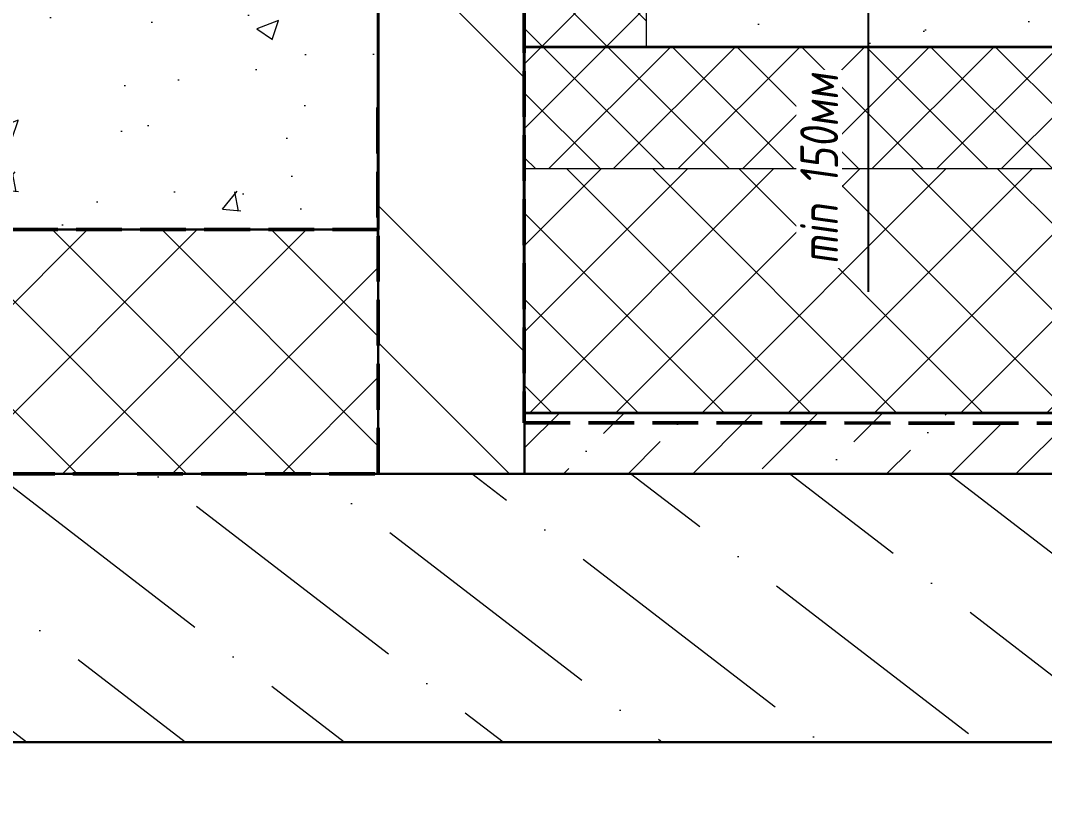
# Model space of a CAD drawing. Header units: millimetres. Extents: x 77165 to 11476408, y -193619 to 427745.
# Drawn here: x 399181 to 400859, y 353111 to 354412 of the extents above; entities that cross this region are included whole.
import ezdxf
from ezdxf import colors
from ezdxf.entities.mleader import LeaderData, LeaderLine
from ezdxf.math import Vec2, Vec3

# ---------------------------------------------------------------- set-up
doc = ezdxf.new("R2010")
doc.units = ezdxf.units.MM
doc.linetypes.add('ГОСТ 2.303 4', pattern=[7, 5, -2, 0])
doc.layers.get('Defpoints').update_dxf_attribs({"color": 3})
doc.layers.add('АР_Кровельный аэратор', color=250, linetype='Continuous')
for name, color, linetype, lineweight in [('АР_Перегородки_кирпич', 244, 'Continuous', 20), ('АР_Перегородки_кирпич_Штрих', 244, 'Continuous', 5), ('АР_Перекрытие', 250, 'Continuous', 30), ('АР_Штриховка', 253, 'Continuous', 13), ('СПДС_СИМВОЛЫ', 7, 'Continuous', 25), ('Штриховка', 253, 'Continuous', 13)]:
    doc.layers.add(name, color=color, linetype=linetype, lineweight=lineweight)
doc.styles.add('Архитект', font='isocpeur.ttf', dxfattribs={"width": 0.8, "oblique": 8})
doc.styles.add('Архитектурный размер', font='isocpeur.ttf', dxfattribs={"width": 0.8, "oblique": 8})
doc.dimstyles.new('R_50', dxfattribs={"dimtxt": 200, "dimasz": 75, "dimexe": 50, "dimexo": 50, "dimgap": 50, "dimtad": 1, "dimdec": 0, "dimzin": 0, "dimdsep": 46, "dimtxsty": 'Архитектурный размер', "dimblk": 'OBLIQUE', "dimcen": 0, "dimdle": 50, "dimclrd": 256, "dimclre": 256, "dimclrt": 256, "dimadec": 0, "dimazin": 0, "dimtm": 1e-09, "dimtfac": 2, "dimtdec": 0, "dimtmove": 1, "dimatfit": 3, "dimfxl": 1, "dimtvp": 3, "dimtfill": 1, "dimtolj": 1, "dimtzin": 0, "dimarcsym": 0})
pattern_1 = [(45, (524486.054, 420330.025), (-52.980022, 52.980022), []), (135, (524486.054, 420330.025), (-52.980022, -52.980022), [])]

# ---------------------------------------------------------------- blocks, each defined once
blk = doc.blocks.new('_Oblique')
at = {"color": 0, "linetype": 'ByBlock', "lineweight": -2}
blk.add_line((-0.5, -0.5), (0.5, 0.5), dxfattribs=at)
blk = doc.blocks.new('*D1531')
at = {"layer": 'Defpoints', "color": 0, "transparency": 16777216}
for p in [(400247, 355107.4), (400571, 354694.7), (400796.4, 354694.7)]:
    blk.add_point(p, dxfattribs=at)
at = {"layer": 'АР_Кровельный аэратор', "lineweight": -2, "transparency": 16777216}
for p, q in [((400571, 355157.4), (400571, 354644.7)), ((400297, 355107.4), (400621, 355107.4)), ((400746.4, 354694.7), (400521, 354694.7)), ((400571, 353967.4), (400571, 354694.7))]:
    blk.add_line(p, q, dxfattribs=at)
at = {"layer": 'АР_Кровельный аэратор', "lineweight": -2, "transparency": 16777216, "xscale": 75, "yscale": 75, "zscale": 75}
for p, rotation in [((400571, 355107.4), 90), ((400571, 354694.7), 270)]:
    blk.add_blockref('_Oblique', p, dxfattribs=dict(at, rotation=rotation))
at = {"layer": 'АР_Кровельный аэратор', "lineweight": 15, "transparency": 16777216, "insert": (400490, 354168.6), "char_height": 62, "attachment_point": 5, "rotation": 90, "style": 'Архитектурный размер', "bg_fill": 3, "box_fill_scale": 1.1, "bg_fill_color": 256, "bg_fill_true_color": 13158600, "bg_fill_transparency": 0}
blk.add_mtext('\\A1;min 150мм', dxfattribs=at)

msp = doc.modelspace()

# ---------------------------------------------------------------- hatches: boundary and pattern name
at = {"layer": 'АР_Кровельный аэратор', "lineweight": 15}
h = msp.add_hatch(dxfattribs=at)
h.set_pattern_fill('AR-CONC', color=256, scale=2)
h.set_pattern_definition([(50, (-1317404.05, -59231.33), (364.36934, -31.87817), [38.1, -419.1]), (355, (-1317404.05, -59231.33), (-70.48684, 382.11369), [30.48, -335.28117]), (100.451445, (-1317373.7, -59234), (293.882494, 350.235504), [32.38002, -356.18049]), (46.1842, (-1317404.05, -59129.73), (542.15808, -84.08466), [57.15, -628.65]), (96.635558, (-1317358.9, -59136.74), (474.80827, 494.85225), [48.57005, -534.27122]), (351.18415, (-1317404.05, -59129.73), (474.80827, 494.85225), [45.71993, -502.91946]), (21, (-1317353.25, -59155.13), (303.22878, -204.530396), [38.1, -419.1]), (326, (-1317353.25, -59155.13), (123.60406, 368.37593), [30.48, -335.28]), (71.451445, (-1317328, -59172.17), (426.83284, 163.84554), [32.38002, -356.179875]), (37.5, (-1317404.05, -59231.33), (6.1772065, 169.110078), [0, -331.216, 0, -340.36, 0, -336.55]), (7.5, (-1317404.05, -59231.33), (133.639325, 200.36115), [0, -194.056, 0, -323.596, 0, -128.27]), (327.5, (-1317517.34, -59231.33), (271.18119, -11.457488), [0, -127, 0, -396.24, 0, -525.78]), (317.5, (-1317568.14, -59231.33), (296.258363, 50.852982), [0, -165.1, 0, -263.144, 0, -373.38])])
h.paths.add_polyline_path([(398006.99325, 354069.12732), (399767.69258, 354069.12732), (399767.69258, 354967.82847), (398006.99325, 354967.82847)])
h = msp.add_hatch(dxfattribs=at)
h.set_pattern_fill('AR-CONC', color=256, scale=2)
h.set_pattern_definition([(50, (-1315204.05, -59630.93), (364.36934, -31.87817), [38.1, -419.1]), (355, (-1315204.05, -59630.93), (-70.48684, 382.11369), [30.48, -335.28117]), (100.451445, (-1315173.7, -59633.6), (293.882494, 350.235504), [32.38002, -356.18049]), (46.1842, (-1315204.05, -59529.33), (542.15808, -84.08466), [57.15, -628.65]), (96.635558, (-1315158.9, -59536.34), (474.80827, 494.85225), [48.57005, -534.27122]), (351.18415, (-1315204.05, -59529.33), (474.80827, 494.85225), [45.71993, -502.91946]), (21, (-1315153.25, -59554.73), (303.22878, -204.530396), [38.1, -419.1]), (326, (-1315153.25, -59554.73), (123.60406, 368.37593), [30.48, -335.28]), (71.451445, (-1315128, -59571.77), (426.83284, 163.84554), [32.38002, -356.179875]), (37.5, (-1315204.05, -59630.93), (6.1772065, 169.110078), [0, -331.216, 0, -340.36, 0, -336.55]), (7.5, (-1315204.05, -59630.93), (133.639325, 200.36115), [0, -194.056, 0, -323.596, 0, -128.27]), (327.5, (-1315317.34, -59630.93), (271.18119, -11.457488), [0, -127, 0, -396.24, 0, -525.78]), (317.5, (-1315368.14, -59630.93), (296.258363, 50.852982), [0, -165.1, 0, -263.144, 0, -373.38])])
h.paths.add_polyline_path([(400206.99326, 354369.42694), (403327.00653, 354368.42794), (403327.00653, 354568.22811), (400206.99326, 354568.22811)])
at = {"layer": 'АР_Перегородки_кирпич', "lineweight": 15, "ltscale": 100, "true_color": 0xffffff, "transparency": 33554636}
h = msp.add_hatch(dxfattribs=at)
h.set_pattern_fill('ANSI37', scale=40)
h.set_pattern_definition([(45, (-1317404.05, -59231.33), (-89.802561, 89.802561), []), (135, (-1317404.05, -59231.33), (-89.802561, -89.802561), [])])
h.paths.add_polyline_path([(398006.99325, 353669.12732), (399767.19308, 353669.12732), (399767.44283, 354069.12732), (398007.243, 354069.12732)])
at = {"layer": 'АР_Перегородки_кирпич_Штрих', "lineweight": 15, "transparency": 33554687}
h = msp.add_hatch(dxfattribs=at)
h.set_pattern_fill('ANSI32', color=256, scale=50, angle=90, style=0)
h.set_pattern_definition([(135, (-1312744.3, -59231.33), (-336.7596, -336.7596), []), (135, (-1312744.3, -59006.8), (-336.7596, -336.7596), [])])
h.paths.add_polyline_path([(399767.19308, 355067.46878), (399767.19308, 353669.12732), (400007.19308, 353669.12732), (400007.19308, 355067.46878)])
at = {"layer": 'АР_Штриховка', "transparency": 33554559}
h = msp.add_hatch(dxfattribs=at)
h.set_pattern_fill('ANSI36', color=256, scale=50, angle=97.43388889)
h.set_pattern_definition([(142.433889, (-1316364.05, -59231.33), (-316.994321, 43.542487), [396.875, -79.375, 0, -79.375])])
h.paths.add_polyline_path([(397547.45284, 353669.12732), (397547.45284, 353229.12732), (403327.26624, 353229.12732), (403327.26624, 353669.12732)])
at = {"layer": 'Штриховка', "ltscale": 10}
h = msp.add_hatch(dxfattribs=at)
h.set_pattern_fill('НЕМЕТАЛЛИЧЕСКИЕ МАТЕРИАЛЫ', color=256, scale=29.970027, angle=180, pattern_type=2)
h.set_pattern_definition(pattern_1)
edge = h.paths.add_edge_path()
edge.add_line((400007.19308, 355063.96184), (400206.99326, 355063.96184))
edge.add_line((400006.30702, 355066.37745), (400007.19308, 354368.42794))
edge.add_line((400007.19308, 354368.42794), (400206.99326, 354368.42794))
edge.add_line((400206.99326, 354668.1282), (400206.99326, 354368.42794))
edge.add_line((400206.99326, 355067.46878), (400206.99326, 354668.1282))
h = msp.add_hatch(dxfattribs=at)
h.set_pattern_fill('НЕМЕТАЛЛИЧЕСКИЕ МАТЕРИАЛЫ', color=256, scale=29.970027, angle=180, pattern_type=2)
h.set_pattern_definition(pattern_1)
edge = h.paths.add_edge_path()
edge.add_line((400007.19308, 354368.42794), (400007.19308, 354168.62776))
edge.add_line((400206.99326, 354368.42794), (400007.19308, 354368.42794))
edge.add_line((403327.00653, 354368.42794), (400206.99326, 354368.42794))
edge.add_line((403327.00653, 354168.62776), (403327.00653, 354368.42794))
edge.add_line((403327.00653, 354168.62776), (400007.19308, 354168.62776))
at = {"layer": 'Штриховка', "ltscale": 75}
h = msp.add_hatch(dxfattribs=at)
h.set_pattern_fill('НЕМЕТАЛЛИЧЕСКИЕ МАТЕРИАЛЫ', color=256, scale=39.960035, angle=180, pattern_type=2)
h.set_pattern_definition([(45, (538770.75, 420330.02), (-70.64003, 70.64003), []), (135, (538770.75, 420330.02), (-70.64003, -70.64003), [])])
edge = h.paths.add_edge_path()
edge.add_line((400007.19308, 353973.82259), (400007.19308, 353769.02741))
edge.add_line((403327.00653, 354165.17917), (400007.19308, 353973.82259))
edge.add_line((403327.00653, 354165.17917), (403327.00653, 353769.02741))
edge.add_line((403327.00653, 353769.02741), (400007.19308, 353769.02741))
edge = h.paths.add_edge_path()
edge.add_line((403327.00653, 354168.62776), (400007.19308, 354168.62776))
edge.add_line((402005.19485, 354072.01809), (403327.00653, 354168.62776))
edge.add_line((402025.17486, 354067.02309), (402005.19485, 354072.01809))
edge.add_line((401985.21483, 354057.03308), (402025.17486, 354067.02309))
edge.add_line((402005.19485, 354052.03808), (401985.21483, 354057.03308))
edge.add_line((402005.19485, 354052.03808), (403327.00653, 354165.17917))
edge.add_line((403327.00653, 354165.17917), (400007.19308, 353973.82259))
edge.add_line((400007.19308, 354168.62776), (400007.19308, 353973.82259))
at = {"layer": 'Штриховка', "ltscale": 15}
h = msp.add_hatch(dxfattribs=at)
h.set_pattern_fill('БЕТОН И ИЗДЕЛИЯ ИЗ НЕГО', color=256, scale=29.970027, angle=180, pattern_type=2)
h.set_pattern_definition([(45, (524486.054, 420230.125), (39.735017, 145.69506), [187.312666, -40.459536, 0, -40.459536])])
edge = h.paths.add_edge_path()
edge.add_line((400007.19308, 353669.12732), (403327.00653, 353669.12732))
edge.add_line((403327.00653, 353768.02841), (403327.00653, 353669.12732))
edge.add_line((403327.00653, 353768.02841), (400007.19308, 353769.02741))
edge.add_line((400007.19308, 353769.02741), (400007.19308, 353669.12732))

# ---------------------------------------------------------------- linework, layer by layer
at = {"ltscale": 100}
msp.add_line((400007.19308, 353759.0374), (400007.19308, 354158.63775), dxfattribs=at)
at = {"layer": 'АР_Перегородки_кирпич', "lineweight": 30, "ltscale": 100}
msp.add_lwpolyline([(399767.19308, 355067.46878), (399767.19308, 353669.12732), (400007.19308, 353669.12732), (400007.19308, 355067.46878)], close=True, dxfattribs=at)
at = {"layer": 'АР_Перегородки_кирпич', "color": 7, "lineweight": 15, "ltscale": 100, "true_color": 0xffffff, "elevation": 0}
msp.add_lwpolyline([(398006.99325, 353669.12732), (399767.19308, 353669.12732), (399767.44283, 354069.12732), (398007.243, 354069.12732)], close=True, dxfattribs=at)
at = {"layer": 'АР_Перекрытие', "lineweight": 30, "ltscale": 100, "elevation": 0}
msp.add_lwpolyline([(397547.45284, 353669.12732), (397547.45284, 353229.12732), (403327.26624, 353229.12732), (403327.26624, 353669.12732)], close=True, dxfattribs=at)
at = {"layer": 'СПДС_СИМВОЛЫ', "color": 3, "linetype": 'Continuous', "ltscale": 2.5}
for p, q in [((399767.19308, 353669.12732, 0), (399766.43387, 354708.08824)), ((400006.19408, 353768.02841), (400006.19408, 354408.38797)), ((403327.00653, 353768.02841), (400006.19408, 353768.02841))]:
    msp.add_line(p, q, dxfattribs=at)
at = {"layer": 'СПДС_СИМВОЛЫ', "color": 30, "linetype": 'Continuous', "ltscale": 2.5}
msp.add_line((400007.19308, 354369.42694), (403327.00653, 354369.42694), dxfattribs=at)
at = {"layer": 'СПДС_СИМВОЛЫ', "lineweight": 30, "ltscale": 100, "elevation": 0}
msp.add_lwpolyline([(398006.99325, 354069.12732), (399767.69258, 354069.12732), (399767.69258, 354967.82847), (398006.99325, 354967.82847)], close=True, dxfattribs=at)
at = {"layer": 'СПДС_СИМВОЛЫ', "color": 3, "linetype": 'Continuous', "ltscale": 2.5, "const_width": 0.999}
for points in [[(399766.93337, 354406.38997), (399766.93337, 354410.38597)], [(400006.69358, 354406.25646), (400006.69358, 354408.38797)], [(399766.93337, 354399.39696), (399766.93337, 354403.39297)], [(399766.93337, 354392.40396), (399766.93337, 354396.39996)], [(400006.69358, 354399.26345), (400006.69358, 354403.25945)], [(400006.69358, 354392.27044), (400006.69358, 354396.26645)], [(399766.93337, 354385.41095), (399766.93337, 354389.40695)], [(399766.93337, 354378.41795), (399766.93337, 354382.41395)], [(399766.93337, 354371.42494), (399766.93337, 354375.42094)], [(400006.69358, 354385.27744), (400006.69358, 354389.27344)], [(400006.69358, 354378.28443), (400006.69358, 354382.28043)], [(400006.69358, 354371.29142), (400006.69358, 354375.28743)], [(399766.93337, 354364.43193), (399766.93337, 354368.42794)], [(399766.93337, 354357.43893), (399766.93337, 354361.43493)], [(400006.69358, 354364.29842), (400006.69358, 354368.29442)], [(400006.69358, 354357.30541), (400006.69358, 354361.30142)], [(399766.93337, 354350.44592), (399766.93337, 354354.44192)], [(399766.93337, 354343.45291), (399766.93337, 354347.44892)], [(400006.69358, 354350.31241), (400006.69358, 354354.30841)], [(400006.69358, 354343.3194), (400006.69358, 354347.3154)], [(399766.93337, 354336.45991), (399766.93337, 354340.45591)], [(399766.93337, 354329.4669), (399766.93337, 354333.46291)], [(399766.93337, 354322.4739), (399766.93337, 354326.4699)], [(400006.69358, 354336.32639), (400006.69358, 354340.3224)], [(400006.69358, 354329.33339), (400006.69358, 354333.32939)], [(400006.69358, 354322.34038), (400006.69358, 354326.33638)], [(399766.93337, 354315.48089), (399766.93337, 354319.47689)], [(399766.93337, 354308.48788), (399766.93337, 354312.48389)], [(400006.69358, 354315.34737), (400006.69358, 354319.34338)], [(400006.69358, 354308.35437), (400006.69358, 354312.35037)], [(399766.93337, 354301.49488), (399766.93337, 354305.49088)], [(399766.93337, 354294.50187), (399766.93337, 354298.49787)], [(399766.93337, 354287.50886), (399766.93337, 354291.50487)], [(400006.69358, 354301.36136), (400006.69358, 354305.35737)], [(400006.69358, 354294.36836), (400006.69358, 354298.36436)], [(400006.69358, 354287.37535), (400006.69358, 354291.37135)], [(399766.93337, 354280.51586), (399766.93337, 354284.51186)], [(399766.93337, 354273.52285), (399766.93337, 354277.51886)], [(400006.69358, 354280.38234), (400006.69358, 354284.37835)], [(400006.69358, 354273.38934), (400006.69358, 354277.38534)], [(399766.93337, 354266.52985), (399766.93337, 354270.52585)], [(399766.93337, 354259.53684), (399766.93337, 354263.53284)], [(400006.69358, 354266.39633), (400006.69358, 354270.39233)], [(400006.69358, 354259.40333), (400006.69358, 354263.39933)], [(399766.93337, 354252.54383), (399766.93337, 354256.53984)], [(399766.93337, 354245.55083), (399766.93337, 354249.54683)], [(399766.93337, 354238.55782), (399766.93337, 354242.55382)], [(400006.69358, 354252.41032), (400006.69358, 354256.40632)], [(400006.69358, 354245.41731), (400006.69358, 354249.41332)], [(400006.69358, 354238.42431), (400006.69358, 354242.42031)], [(399766.93337, 354231.56482), (399766.93337, 354235.56082)], [(399766.93337, 354224.57181), (399766.93337, 354228.56781)], [(400006.69358, 354231.4313), (400006.69358, 354235.4273)], [(400006.69358, 354224.43829), (400006.69358, 354228.4343)], [(399766.93337, 354217.5788), (399766.93337, 354221.57481)], [(399766.93337, 354210.5858), (399766.93337, 354214.5818)], [(399766.93337, 354203.59279), (399766.93337, 354207.58879)], [(400006.69358, 354217.44529), (400006.69358, 354221.44129)], [(400006.69358, 354210.45228), (400006.69358, 354214.44829)], [(400006.69358, 354203.45928), (400006.69358, 354207.45528)], [(399766.93337, 354196.59978), (399766.93337, 354200.59579)], [(399766.93337, 354189.60678), (399766.93337, 354193.60278)], [(400006.69358, 354196.46627), (400006.69358, 354200.46227)], [(400006.69358, 354189.47326), (400006.69358, 354193.46927)], [(399766.93337, 354182.61377), (399766.93337, 354186.60978)], [(399766.93337, 354175.62077), (399766.93337, 354179.61677)], [(400006.69358, 354182.48026), (400006.69358, 354186.47626)], [(400006.69358, 354175.48725), (400006.69358, 354179.48325)], [(399766.93337, 354168.62776), (399766.93337, 354172.62376)], [(399766.93337, 354161.63475), (399766.93337, 354165.63076)], [(399766.93337, 354154.64175), (399766.93337, 354158.63775)], [(400006.69358, 354168.49424), (400006.69358, 354172.49025)], [(400006.69358, 354161.50124), (400006.69358, 354165.49724)], [(400006.69358, 354154.50823), (400006.69358, 354158.50424)], [(399766.93337, 354147.64874), (399766.93337, 354151.64474)], [(399766.93337, 354140.65573), (399766.93337, 354144.65174)], [(400006.69358, 354147.51523), (400006.69358, 354151.51123)], [(400006.69358, 354140.52222), (400006.69358, 354144.51822)], [(399766.93337, 354133.66273), (399766.93337, 354137.65873)], [(399766.93337, 354126.66972), (399766.93337, 354130.66573)], [(399766.93337, 354119.67672), (399766.93337, 354123.67272)], [(400006.69358, 354133.52921), (400006.69358, 354137.52522)], [(400006.69358, 354126.53621), (400006.69358, 354130.53221)], [(400006.69358, 354119.5432), (400006.69358, 354123.53921)], [(399766.93337, 354112.68371), (399766.93337, 354116.67971)], [(399766.93337, 354105.6907), (399766.93337, 354109.68671)], [(400006.69358, 354112.5502), (400006.69358, 354116.5462)], [(400006.69358, 354105.55719), (400006.69358, 354109.55319)], [(399766.93337, 354098.6977), (399766.93337, 354102.6937)], [(399766.93337, 354091.70469), (399766.93337, 354095.7007)], [(400006.69358, 354098.56418), (400006.69358, 354102.56019)], [(400006.69358, 354091.57118), (400006.69358, 354095.56718)], [(399766.93337, 354084.71169), (399766.93337, 354088.70769)], [(399766.93337, 354077.71868), (399766.93337, 354081.71468)], [(399766.93337, 354070.72567), (399766.93337, 354074.72168)], [(400006.69358, 354084.57817), (400006.69358, 354088.57417)], [(400006.69358, 354077.58516), (400006.69358, 354081.58117)], [(400006.69358, 354070.59216), (400006.69358, 354074.58816)], [(399766.93337, 354063.73267), (399766.93337, 354067.72867)], [(399766.93337, 354056.73966), (399766.93337, 354060.73566)], [(400006.69358, 354063.59915), (400006.69358, 354067.59516)], [(400006.69358, 354056.60615), (400006.69358, 354060.60215)], [(399766.93337, 354049.74665), (399766.93337, 354053.74266)], [(399766.93337, 354042.75365), (399766.93337, 354046.74965)], [(399766.93337, 354035.76064), (399766.93337, 354039.75665)], [(400006.69358, 354049.61314), (400006.69358, 354053.60914)], [(400006.69358, 354042.62013), (400006.69358, 354046.61614)], [(400006.69358, 354035.62713), (400006.69358, 354039.62313)], [(399766.93337, 354028.76764), (399766.93337, 354032.76364)], [(399766.93337, 354021.77463), (399766.93337, 354025.77063)], [(400006.69358, 354028.63412), (400006.69358, 354032.63012)], [(400006.69358, 354021.64111), (400006.69358, 354025.63712)], [(399766.93337, 354014.78162), (399766.93337, 354018.77763)], [(399766.93337, 354007.78862), (399766.93337, 354011.78462)], [(400006.69358, 354014.64811), (400006.69358, 354018.64411)], [(400006.69358, 354007.6551), (400006.69358, 354011.65111)], [(399766.93337, 354000.79561), (399766.93337, 354004.79161)], [(399766.93337, 353993.8026), (399766.93337, 353997.79861)], [(399766.93337, 353986.8096), (399766.93337, 353990.8056)], [(400006.69358, 354000.6621), (400006.69358, 354004.6581)], [(400006.69358, 353993.66909), (400006.69358, 353997.66509)], [(400006.69358, 353986.67608), (400006.69358, 353990.67209)], [(399766.93337, 353979.81659), (399766.93337, 353983.8126)], [(399766.93337, 353972.82359), (399766.93337, 353976.81959)], [(400006.69358, 353979.68308), (400006.69358, 353983.67908)], [(400006.69358, 353972.69007), (400006.69358, 353976.68608)], [(399766.93337, 353965.83058), (399766.93337, 353969.82658)], [(399766.93337, 353958.83757), (399766.93337, 353962.83358)], [(399766.93337, 353951.84457), (399766.93337, 353955.84057)], [(400006.69358, 353965.69707), (400006.69358, 353969.69307)], [(400006.69358, 353958.70406), (400006.69358, 353962.70006)], [(400006.69358, 353951.71105), (400006.69358, 353955.70706)], [(399766.93337, 353944.85156), (399766.93337, 353948.84757)], [(399766.93337, 353937.85856), (399766.93337, 353941.85456)], [(400006.69358, 353944.71805), (400006.69358, 353948.71405)], [(400006.69358, 353937.72504), (400006.69358, 353941.72104)], [(399766.93337, 353930.86555), (399766.93337, 353934.86155)], [(399766.93337, 353923.87254), (399766.93337, 353927.86855)], [(400006.69358, 353930.73203), (400006.69358, 353934.72804)], [(400006.69358, 353923.73903), (400006.69358, 353927.73503)], [(399766.93337, 353916.87954), (399766.93337, 353920.87554)], [(399766.93337, 353909.88653), (399766.93337, 353913.88253)], [(399766.93337, 353902.89352), (399766.93337, 353906.88953)], [(400006.69358, 353916.74602), (400006.69358, 353920.74203)], [(400006.69358, 353909.75302), (400006.69358, 353913.74902)], [(400006.69358, 353902.76001), (400006.69358, 353906.75601)], [(399766.93337, 353895.90052), (399766.93337, 353899.89652)], [(399766.93337, 353888.90751), (399766.93337, 353892.90352)], [(400006.69358, 353895.767), (400006.69358, 353899.76301)], [(400006.69358, 353888.774), (400006.69358, 353892.77)], [(399766.93337, 353881.91451), (399766.93337, 353885.91051)], [(399766.93337, 353874.9215), (399766.93337, 353878.9175)], [(399766.93337, 353867.92849), (399766.93337, 353871.9245)], [(400006.69358, 353881.78099), (400006.69358, 353885.77699)], [(400006.69358, 353874.78799), (400006.69358, 353878.78399)], [(400006.69358, 353867.79498), (400006.69358, 353871.79098)], [(399766.93337, 353860.93549), (399766.93337, 353864.93149)], [(399766.93337, 353853.94248), (399766.93337, 353857.93848)], [(400006.69358, 353860.80197), (400006.69358, 353864.79798)], [(400006.69358, 353853.80897), (400006.69358, 353857.80497)], [(399766.93337, 353846.94948), (399766.93337, 353850.94548)], [(399766.93337, 353839.95647), (399766.93337, 353843.95247)], [(400006.69358, 353846.81596), (400006.69358, 353850.81196)], [(400006.69358, 353839.82295), (400006.69358, 353843.81896)], [(399766.93337, 353832.96346), (399766.93337, 353836.95947)], [(399766.93337, 353825.97046), (399766.93337, 353829.96646)], [(400006.69358, 353832.82995), (400006.69358, 353836.82595)], [(400006.69358, 353825.83694), (400006.69358, 353829.83295)], [(400006.69358, 353818.84394), (400006.69358, 353822.83994)], [(400006.69358, 353811.85093), (400006.69358, 353815.84693)], [(400006.69358, 353804.85792), (400006.69358, 353808.85393)], [(400006.69358, 353797.86492), (400006.69358, 353801.86092)], [(400006.69358, 353790.87191), (400006.69358, 353794.86791)], [(400006.69358, 353783.8789), (400006.69358, 353787.87491)], [(400006.69358, 353776.8859), (400006.69358, 353780.8819)], [(400006.69358, 353769.89289), (400006.69358, 353773.8889)], [(400012.3216, 353768.52791), (400008.3256, 353768.52791)], [(400019.31461, 353768.52791), (400015.3186, 353768.52791)], [(400026.30761, 353768.52791), (400022.31161, 353768.52791)], [(400033.30062, 353768.52791), (400029.30461, 353768.52791)], [(400040.29362, 353768.52791), (400036.29762, 353768.52791)], [(400047.28663, 353768.52791), (400043.29063, 353768.52791)], [(400054.27964, 353768.52791), (400050.28363, 353768.52791)], [(400061.27264, 353768.52791), (400057.27664, 353768.52791)], [(400068.26565, 353768.52791), (400064.26965, 353768.52791)], [(400075.25865, 353768.52791), (400071.26265, 353768.52791)], [(400082.25166, 353768.52791), (400078.25566, 353768.52791)], [(400089.24467, 353768.52791), (400085.24866, 353768.52791)], [(400096.23767, 353768.52791), (400092.24167, 353768.52791)], [(400103.23068, 353768.52791), (400099.23468, 353768.52791)], [(400110.22369, 353768.52791), (400106.22768, 353768.52791)], [(400117.21669, 353768.52791), (400113.22069, 353768.52791)], [(400124.2097, 353768.52791), (400120.21369, 353768.52791)], [(400131.2027, 353768.52791), (400127.2067, 353768.52791)], [(400138.19571, 353768.52791), (400134.19971, 353768.52791)], [(400145.18872, 353768.52791), (400141.19271, 353768.52791)], [(400152.18172, 353768.52791), (400148.18572, 353768.52791)], [(400159.17473, 353768.52791), (400155.17873, 353768.52791)], [(400166.16774, 353768.52791), (400162.17173, 353768.52791)], [(400173.16074, 353768.52791), (400169.16474, 353768.52791)], [(400180.15375, 353768.52791), (400176.15774, 353768.52791)], [(400187.14675, 353768.52791), (400183.15075, 353768.52791)], [(400194.13976, 353768.52791), (400190.14376, 353768.52791)], [(400201.13277, 353768.52791), (400197.13676, 353768.52791)], [(400208.12577, 353768.52791), (400204.12977, 353768.52791)], [(400215.11878, 353768.52791), (400211.12277, 353768.52791)], [(400222.11178, 353768.52791), (400218.11578, 353768.52791)], [(400229.10479, 353768.52791), (400225.10879, 353768.52791)], [(400236.0978, 353768.52791), (400232.10179, 353768.52791)], [(400243.0908, 353768.52791), (400239.0948, 353768.52791)], [(400250.08381, 353768.52791), (400246.08781, 353768.52791)], [(400257.07682, 353768.52791), (400253.08081, 353768.52791)], [(400264.06982, 353768.52791), (400260.07382, 353768.52791)], [(400271.06283, 353768.52791), (400267.06682, 353768.52791)], [(400278.05583, 353768.52791), (400274.05983, 353768.52791)], [(400285.04884, 353768.52791), (400281.05284, 353768.52791)], [(400292.04185, 353768.52791), (400288.04584, 353768.52791)], [(400299.03485, 353768.52791), (400295.03885, 353768.52791)], [(400306.02786, 353768.52791), (400302.03186, 353768.52791)], [(400313.02087, 353768.52791), (400309.02486, 353768.52791)], [(400320.01387, 353768.52791), (400316.01787, 353768.52791)], [(400327.00688, 353768.52791), (400323.01087, 353768.52791)], [(400333.99988, 353768.52791), (400330.00388, 353768.52791)], [(400340.99289, 353768.52791), (400336.99689, 353768.52791)], [(400347.9859, 353768.52791), (400343.98989, 353768.52791)], [(400354.9789, 353768.52791), (400350.9829, 353768.52791)], [(400361.97191, 353768.52791), (400357.9759, 353768.52791)], [(400368.96491, 353768.52791), (400364.96891, 353768.52791)], [(400375.95792, 353768.52791), (400371.96192, 353768.52791)], [(400382.95093, 353768.52791), (400378.95492, 353768.52791)], [(400389.94393, 353768.52791), (400385.94793, 353768.52791)], [(400396.93694, 353768.52791), (400392.94094, 353768.52791)], [(400403.92995, 353768.52791), (400399.93394, 353768.52791)], [(400410.92295, 353768.52791), (400406.92695, 353768.52791)], [(400417.91596, 353768.52791), (400413.91995, 353768.52791)], [(400424.90896, 353768.52791), (400420.91296, 353768.52791)], [(400431.90197, 353768.52791), (400427.90597, 353768.52791)], [(400438.89498, 353768.52791), (400434.89897, 353768.52791)], [(400445.88798, 353768.52791), (400441.89198, 353768.52791)], [(400452.88099, 353768.52791), (400448.88499, 353768.52791)], [(400459.87399, 353768.52791), (400455.87799, 353768.52791)], [(400466.867, 353768.52791), (400462.871, 353768.52791)], [(400473.86001, 353768.52791), (400469.864, 353768.52791)], [(400480.85301, 353768.52791), (400476.85701, 353768.52791)], [(400487.84602, 353768.52791), (400483.85002, 353768.52791)], [(400494.83903, 353768.52791), (400490.84302, 353768.52791)], [(400501.83203, 353768.52791), (400497.83603, 353768.52791)], [(400508.82504, 353768.52791), (400504.82903, 353768.52791)], [(400515.81804, 353768.52791), (400511.82204, 353768.52791)], [(400522.81105, 353768.52791), (400518.81505, 353768.52791)], [(400529.80406, 353768.52791), (400525.80805, 353768.52791)], [(400536.79706, 353768.52791), (400532.80106, 353768.52791)], [(400543.79007, 353768.52791), (400539.79407, 353768.52791)], [(400550.78308, 353768.52791), (400546.78707, 353768.52791)], [(400557.77608, 353768.52791), (400553.78008, 353768.52791)], [(400564.76909, 353768.52791), (400560.77308, 353768.52791)], [(400571.76209, 353768.52791), (400567.76609, 353768.52791)], [(400578.7551, 353768.52791), (400574.7591, 353768.52791)], [(400585.74811, 353768.52791), (400581.7521, 353768.52791)], [(400592.74111, 353768.52791), (400588.74511, 353768.52791)], [(400599.73412, 353768.52791), (400595.73812, 353768.52791)], [(400606.72712, 353768.52791), (400602.73112, 353768.52791)], [(400613.72013, 353768.52791), (400609.72413, 353768.52791)], [(400620.71314, 353768.52791), (400616.71713, 353768.52791)], [(400627.70614, 353768.52791), (400623.71014, 353768.52791)], [(400634.69915, 353768.52791), (400630.70315, 353768.52791)], [(400641.69216, 353768.52791), (400637.69615, 353768.52791)], [(400648.68516, 353768.52791), (400644.68916, 353768.52791)], [(400655.67817, 353768.52791), (400651.68216, 353768.52791)], [(400662.67117, 353768.52791), (400658.67517, 353768.52791)], [(400669.66418, 353768.52791), (400665.66818, 353768.52791)], [(400676.65719, 353768.52791), (400672.66118, 353768.52791)], [(400683.65019, 353768.52791), (400679.65419, 353768.52791)], [(400690.6432, 353768.52791), (400686.6472, 353768.52791)], [(400697.63621, 353768.52791), (400693.6402, 353768.52791)], [(400704.62921, 353768.52791), (400700.63321, 353768.52791)], [(400711.62222, 353768.52791), (400707.62621, 353768.52791)], [(400718.61522, 353768.52791), (400714.61922, 353768.52791)], [(400725.60823, 353768.52791), (400721.61223, 353768.52791)], [(400732.60124, 353768.52791), (400728.60523, 353768.52791)], [(400739.59424, 353768.52791), (400735.59824, 353768.52791)], [(400746.58725, 353768.52791), (400742.59124, 353768.52791)], [(400753.58025, 353768.52791), (400749.58425, 353768.52791)], [(400760.57326, 353768.52791), (400756.57726, 353768.52791)], [(400767.56627, 353768.52791), (400763.57026, 353768.52791)], [(400774.55927, 353768.52791), (400770.56327, 353768.52791)], [(400781.55228, 353768.52791), (400777.55628, 353768.52791)], [(400788.54529, 353768.52791), (400784.54928, 353768.52791)], [(400795.53829, 353768.52791), (400791.54229, 353768.52791)], [(400802.5313, 353768.52791), (400798.53529, 353768.52791)], [(400809.5243, 353768.52791), (400805.5283, 353768.52791)], [(400816.51731, 353768.52791), (400812.52131, 353768.52791)], [(400823.51032, 353768.52791), (400819.51431, 353768.52791)], [(400830.50332, 353768.52791), (400826.50732, 353768.52791)], [(400837.49633, 353768.52791), (400833.50033, 353768.52791)], [(400844.48934, 353768.52791), (400840.49333, 353768.52791)], [(400851.48234, 353768.52791), (400847.48634, 353768.52791)], [(400858.47535, 353768.52791), (400854.47934, 353768.52791)]]:
    msp.add_lwpolyline(points, dxfattribs=at)
at = {"layer": 'СПДС_СИМВОЛЫ', "color": 3, "linetype": 'Continuous', "ltscale": 2.5}
msp.add_lwpolyline([(403327.00653, 353769.02741), (400007.19308, 353769.02741), (400007.19308, 354408.38797)], dxfattribs=at)
at = {"layer": 'СПДС_СИМВОЛЫ', "color": 30, "linetype": 'Continuous', "ltscale": 2.5, "const_width": 0.999}
for points in [[(400007.19308, 354368.92744), (400011.18908, 354368.92744)], [(400014.18609, 354368.92744), (400018.18209, 354368.92744)], [(400021.17909, 354368.92744), (400025.1751, 354368.92744)], [(400028.1721, 354368.92744), (400032.1681, 354368.92744)], [(400035.1651, 354368.92744), (400039.16111, 354368.92744)], [(400042.15811, 354368.92744), (400046.15411, 354368.92744)], [(400049.15112, 354368.92744), (400053.14712, 354368.92744)], [(400056.14412, 354368.92744), (400060.14013, 354368.92744)], [(400063.13713, 354368.92744), (400067.13313, 354368.92744)], [(400070.13014, 354368.92744), (400074.12614, 354368.92744)], [(400077.12314, 354368.92744), (400081.11915, 354368.92744)], [(400084.11615, 354368.92744), (400088.11215, 354368.92744)], [(400091.10915, 354368.92744), (400095.10516, 354368.92744)], [(400098.10216, 354368.92744), (400102.09816, 354368.92744)], [(400105.09517, 354368.92744), (400109.09117, 354368.92744)], [(400112.08817, 354368.92744), (400116.08418, 354368.92744)], [(400119.08118, 354368.92744), (400123.07718, 354368.92744)], [(400126.07419, 354368.92744), (400130.07019, 354368.92744)], [(400133.06719, 354368.92744), (400137.06319, 354368.92744)], [(400140.0602, 354368.92744), (400144.0562, 354368.92744)], [(400147.0532, 354368.92744), (400151.04921, 354368.92744)], [(400154.04621, 354368.92744), (400158.04221, 354368.92744)], [(400161.03922, 354368.92744), (400165.03522, 354368.92744)], [(400168.03222, 354368.92744), (400172.02823, 354368.92744)], [(400175.02523, 354368.92744), (400179.02123, 354368.92744)], [(400182.01823, 354368.92744), (400186.01424, 354368.92744)], [(400189.01124, 354368.92744), (400193.00724, 354368.92744)], [(400196.00425, 354368.92744), (400200.00025, 354368.92744)], [(400202.99725, 354368.92744), (400206.99326, 354368.92744)], [(400209.99026, 354368.92744), (400213.98626, 354368.92744)], [(400216.98327, 354368.92744), (400220.97927, 354368.92744)], [(400223.97627, 354368.92744), (400227.97228, 354368.92744)], [(400230.96928, 354368.92744), (400234.96528, 354368.92744)], [(400237.96228, 354368.92744), (400241.95829, 354368.92744)], [(400244.95529, 354368.92744), (400248.95129, 354368.92744)], [(400251.9483, 354368.92744), (400255.9443, 354368.92744)], [(400258.9413, 354368.92744), (400262.93731, 354368.92744)], [(400265.93431, 354368.92744), (400269.93031, 354368.92744)], [(400272.92732, 354368.92744), (400276.92332, 354368.92744)], [(400279.92032, 354368.92744), (400283.91632, 354368.92744)], [(400286.91333, 354368.92744), (400290.90933, 354368.92744)], [(400293.90633, 354368.92744), (400297.90234, 354368.92744)], [(400300.89934, 354368.92744), (400304.89534, 354368.92744)], [(400307.89235, 354368.92744), (400311.88835, 354368.92744)], [(400314.88535, 354368.92744), (400318.88136, 354368.92744)], [(400321.87836, 354368.92744), (400325.87436, 354368.92744)], [(400328.87136, 354368.92744), (400332.86737, 354368.92744)], [(400335.86437, 354368.92744), (400339.86037, 354368.92744)], [(400342.85738, 354368.92744), (400346.85338, 354368.92744)], [(400349.85038, 354368.92744), (400353.84639, 354368.92744)], [(400356.84339, 354368.92744), (400360.83939, 354368.92744)], [(400363.8364, 354368.92744), (400367.8324, 354368.92744)], [(400370.8294, 354368.92744), (400374.82541, 354368.92744)], [(400377.82241, 354368.92744), (400381.81841, 354368.92744)], [(400384.81541, 354368.92744), (400388.81142, 354368.92744)], [(400391.80842, 354368.92744), (400395.80442, 354368.92744)], [(400398.80143, 354368.92744), (400402.79743, 354368.92744)], [(400405.79443, 354368.92744), (400409.79044, 354368.92744)], [(400412.78744, 354368.92744), (400416.78344, 354368.92744)], [(400419.78044, 354368.92744), (400423.77645, 354368.92744)], [(400426.77345, 354368.92744), (400430.76945, 354368.92744)], [(400433.76646, 354368.92744), (400437.76246, 354368.92744)], [(400440.75946, 354368.92744), (400444.75547, 354368.92744)], [(400447.75247, 354368.92744), (400451.74847, 354368.92744)], [(400454.74548, 354368.92744), (400458.74148, 354368.92744)], [(400461.73848, 354368.92744), (400465.73449, 354368.92744)], [(400468.73149, 354368.92744), (400472.72749, 354368.92744)], [(400475.72449, 354368.92744), (400479.7205, 354368.92744)], [(400482.7175, 354368.92744), (400486.7135, 354368.92744)], [(400489.71051, 354368.92744), (400493.70651, 354368.92744)], [(400496.70351, 354368.92744), (400500.69952, 354368.92744)], [(400503.69652, 354368.92744), (400507.69252, 354368.92744)], [(400510.68953, 354368.92744), (400514.68553, 354368.92744)], [(400517.68253, 354368.92744), (400521.67854, 354368.92744)], [(400524.67554, 354368.92744), (400528.67154, 354368.92744)], [(400531.66854, 354368.92744), (400535.66455, 354368.92744)], [(400538.66155, 354368.92744), (400542.65755, 354368.92744)], [(400545.65456, 354368.92744), (400549.65056, 354368.92744)], [(400552.64756, 354368.92744), (400556.64357, 354368.92744)], [(400559.64057, 354368.92744), (400563.63657, 354368.92744)], [(400566.63357, 354368.92744), (400570.62958, 354368.92744)], [(400573.62658, 354368.92744), (400577.62258, 354368.92744)], [(400580.61959, 354368.92744), (400584.61559, 354368.92744)], [(400587.61259, 354368.92744), (400591.6086, 354368.92744)], [(400594.6056, 354368.92744), (400598.6016, 354368.92744)], [(400601.59861, 354368.92744), (400605.59461, 354368.92744)], [(400608.59161, 354368.92744), (400612.58762, 354368.92744)], [(400615.58462, 354368.92744), (400619.58062, 354368.92744)], [(400622.57762, 354368.92744), (400626.57363, 354368.92744)], [(400629.57063, 354368.92744), (400633.56663, 354368.92744)], [(400636.56364, 354368.92744), (400640.55964, 354368.92744)], [(400643.55664, 354368.92744), (400647.55265, 354368.92744)], [(400650.54965, 354368.92744), (400654.54565, 354368.92744)], [(400657.54266, 354368.92744), (400661.53866, 354368.92744)], [(400664.53566, 354368.92744), (400668.53166, 354368.92744)], [(400671.52867, 354368.92744), (400675.52467, 354368.92744)], [(400678.52167, 354368.92744), (400682.51768, 354368.92744)], [(400685.51468, 354368.92744), (400689.51068, 354368.92744)], [(400692.50769, 354368.92744), (400696.50369, 354368.92744)], [(400699.50069, 354368.92744), (400703.4967, 354368.92744)], [(400706.4937, 354368.92744), (400710.4897, 354368.92744)], [(400713.4867, 354368.92744), (400717.48271, 354368.92744)], [(400720.47971, 354368.92744), (400724.47571, 354368.92744)], [(400727.47272, 354368.92744), (400731.46872, 354368.92744)], [(400734.46572, 354368.92744), (400738.46173, 354368.92744)], [(400741.45873, 354368.92744), (400745.45473, 354368.92744)], [(400748.45174, 354368.92744), (400752.44774, 354368.92744)], [(400755.44474, 354368.92744), (400759.44075, 354368.92744)], [(400762.43775, 354368.92744), (400766.43375, 354368.92744)], [(400769.43075, 354368.92744), (400773.42676, 354368.92744)], [(400776.42376, 354368.92744), (400780.41976, 354368.92744)], [(400783.41677, 354368.92744), (400787.41277, 354368.92744)], [(400790.40977, 354368.92744), (400794.40578, 354368.92744)], [(400797.40278, 354368.92744), (400801.39878, 354368.92744)], [(400804.39579, 354368.92744), (400808.39179, 354368.92744)], [(400811.38879, 354368.92744), (400815.38479, 354368.92744)], [(400818.3818, 354368.92744), (400822.3778, 354368.92744)], [(400825.3748, 354368.92744), (400829.37081, 354368.92744)], [(400832.36781, 354368.92744), (400836.36381, 354368.92744)], [(400839.36082, 354368.92744), (400843.35682, 354368.92744)], [(400846.35382, 354368.92744), (400850.34983, 354368.92744)], [(400853.34683, 354368.92744), (400857.34283, 354368.92744)]]:
    msp.add_lwpolyline(points, dxfattribs=at)
at = {"layer": 'СПДС_СИМВОЛЫ', "color": 30, "linetype": 'Continuous', "ltscale": 2.5}
msp.add_lwpolyline([(400007.19308, 354368.42794), (403327.00653, 354368.42794)], dxfattribs=at)
at = {"layer": 'Штриховка', "color": 6, "linetype": 'ГОСТ 2.303 4', "lineweight": 50, "ltscale": 15}
msp.add_lwpolyline([(400006.69358, 355063.96184), (400006.69358, 353752.66455), (403327.00653, 353750.55473)], dxfattribs=at)
at = {"layer": 'Штриховка', "ltscale": 20}
msp.add_lwpolyline([(400206.99326, 354368.42794), (400206.99326, 355067.46878), (400007.19308, 355067.46878), (400007.19308, 354368.42794)], close=True, dxfattribs=at)
for points in [[(403327.00653, 354368.42794), (400007.19308, 354368.42794)], [(403327.00653, 354168.62776), (400007.19308, 354168.62776)], [(403327.00653, 353769.02741), (400007.19308, 353769.02741)]]:
    msp.add_lwpolyline(points, dxfattribs=at)
at = {"layer": 'Штриховка', "color": 6, "linetype": 'ГОСТ 2.303 4', "lineweight": 50, "ltscale": 15, "elevation": 0}
msp.add_lwpolyline([(398006.99325, 354269.12732), (398006.99325, 353669.12732), (399767.45279, 353669.12732), (399766.69358, 354269.12732)], dxfattribs=at)
at = {"layer": 'Штриховка', "lineweight": 30, "ltscale": 100, "elevation": 0}
msp.add_lwpolyline([(398006.99325, 353669.12732), (398006.99325, 354069.12732), (399767.45279, 354069.12732), (399767.45279, 353669.12732)], close=True, dxfattribs=at)
at = {"layer": 'Штриховка', "color": 5, "linetype": 'ГОСТ 2.303 4', "lineweight": 50, "ltscale": 15, "elevation": 0}
msp.add_lwpolyline([(399767.19308, 354069.12732), (398006.99325, 354069.12732)], dxfattribs=at)

# ---------------------------------------------------------------- leaders
at = {"layer": 'АР_Кровельный аэратор', "lineweight": 15}
ml = msp.add_multileader_mtext('Standard', dxfattribs=at)
ml.set_content('{\\C256;Ж/б плита покрытия }', color=256, style='Архитект')
ml.set_leader_properties()
ml.build(insert=Vec2(0, 0))
ml.multileader.update_dxf_attribs({"text_left_attachment_type": 6, "text_right_attachment_type": 6, "dogleg_length": 50, "arrow_head_size": 124.87511})
ctx = ml.context
ctx.base_point, ctx.char_height, ctx.arrow_head_size, ctx.landing_gap_size, ctx.plane_origin = Vec3(398659.46971, 352922.93134), 124.8751104, 124.87511, 12.48751, Vec3(404367.0565, 352757.69909)
ctx.left_attachment, ctx.right_attachment = 6, 6
notes = []
notes.append((ctx, [(0, (1, 1, 0), (398609.51967, 352922.93134), (1, 0), 49.95004, [(0, [(398363.18823, 353478.89969)], 0, [])])]))
ctx.mtext.insert, ctx.mtext.width, ctx.mtext.defined_height, ctx.mtext.flow_direction = Vec3(398671.95722, 353085.26899), 1859.9982183, 301.80721, 5
for ctx, leaders in notes:
    for number, flags, end, landing, length, lines in leaders:
        leader = LeaderData()
        leader.index, (leader.has_last_leader_line, leader.has_dogleg_vector, leader.attachment_direction) = number, flags
        leader.last_leader_point, leader.dogleg_vector, leader.dogleg_length = Vec3(end), Vec3(landing), length
        for number, points, colour, breaks in lines:
            line = LeaderLine()
            line.index, line.vertices, line.color, line.breaks = number, Vec3.list(points), colors.encode_raw_color(colour), breaks
            leader.lines.append(line)
        ctx.leaders.append(leader)

# ---------------------------------------------------------------- next in the draw order: dimensions: what is measured, and where the dimension line sits
dim = msp.add_linear_dim(base=(400571.01783, 354694.68906), p1=(400246.95329, 355107.42882), p2=(400796.40378, 354694.68906), angle=90, text='min 150мм', dimstyle='R_50', override={"dimtxt": 62, "dimpost": '\\X'}, dxfattribs=at)
dim.commit()
dim.dimension.update_dxf_attribs({"geometry": '*D1531', "text_midpoint": (400571.01783, 354168.62776), "dimtype": 160})

doc.saveas('drawing.dxf')
